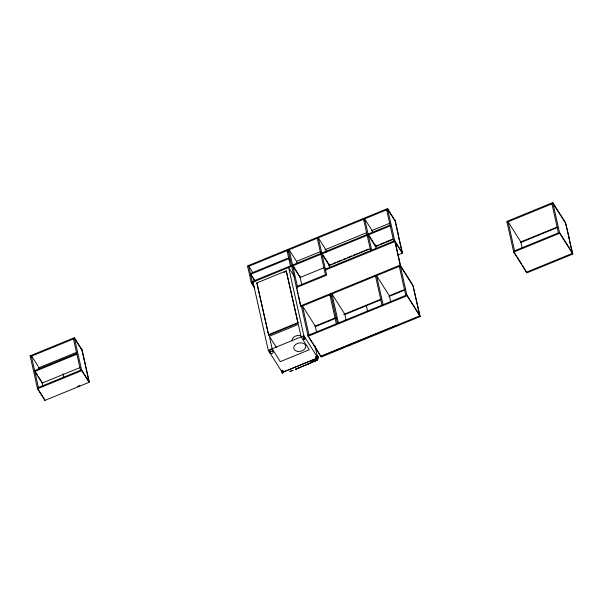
<?xml version="1.0" encoding="UTF-8"?>
<svg xmlns="http://www.w3.org/2000/svg" width="603" height="603" viewBox="0 0 603 603"><rect width="100%" height="100%" fill="white"/><g stroke="black" fill="none" stroke-linecap="round" stroke-linejoin="round"><path stroke-width="0.9" d="M317.691 359.569L309.226 363.519A271.358 186.787 -12.6 0 1 298.477 368.018L295.756 369.096M317.841 359.659L317.329 360.036M314.811 361.167L316.771 360.149M311.367 362.584L317.155 359.968M316.846 360.232L295.787 369.224M306.708 364.747L311.532 362.644M398.281 235.336L398.719 236.037L395.342 220.924L387.525 208.585L247.539 265.908L251.315 282.807L254.76 288.234M81.737 349.341L89.101 382.302L44.893 400.407L37.522 388.769L30.15 355.8L74.357 337.703L82.174 350.034L89.236 381.631L88.792 380.93M247.72 266.73L387.706 209.414L395.086 221.052M30.331 356.629L74.538 338.524L81.918 350.162M250.396 273.506L288.649 257.843M296.344 261.483L320.592 251.549M324.927 249.778L366.503 232.75M371.697 230.625L389.892 223.178M38.577 367.905L76.717 352.288M76.702 353.381L34.62 370.611L37.567 375.27M291.505 265.448L251.134 281.978L254.572 287.412M292.568 265.011L320.683 253.501M321.746 253.064L367.008 234.529M368.071 234.1L390.058 225.092M76.89 354.21L34.801 371.44L42.18 383.078L79.973 367.604M251.315 282.807L291.694 266.27M320.864 254.323L292.749 265.84L300.128 277.47L323.984 267.702M367.197 235.358L321.927 253.893L329.306 265.524L370.219 248.775M390.239 225.921L368.252 234.921L375.631 246.559L393.39 239.285M256.772 282.935L286.244 270.868L298.146 323.178L268.674 335.245L256.772 282.935L257.097 283.44M283.99 272.428L286.561 271.373M328.68 265.335L331.258 264.28M332.969 263.579L335.547 262.524M337.258 261.823L341.554 260.066M343.265 259.358L345.843 258.303M347.554 257.602L351.843 255.845M353.562 255.144L357.85 253.388M359.569 252.687L362.139 251.632M363.858 250.931L368.147 249.175M375.85 246.016L378.375 244.984M380.063 244.29L384.269 242.572M385.958 241.878L392.689 239.12M325.334 269.134L394.709 240.733L402.088 252.371M325.522 269.963L394.89 241.554L402.269 253.192L397.935 254.971M37.522 388.769L81.722 370.664L89.101 382.302M326.494 274.312L296.254 286.689L297.211 288.204M77.335 386.5L79.89 385.46M287.917 249.378L300.55 305.894L400.158 265.101L412.897 285.196L419.748 315.859L320.849 356.358L309.392 337.763M522.816 265.946L526.434 272.179L572.405 253.35L565.554 222.688L552.815 202.593L506.844 221.422L513.696 252.084L526.879 272.873L572.85 254.051L569.285 239.391M301.44 306.422L400.339 265.931L413.078 286.018M507.025 222.243L552.996 203.422L565.735 223.509M268.35 334.74L297.822 322.673L298.146 323.178M269.353 336.278L298.342 324.406L301.138 336.896L309.301 349.77L280.312 361.642L272.149 348.768L269.353 336.278L276.558 347.645M315.045 326.163L335.863 317.638M343.672 314.442L380.983 299.163M389.659 295.613L405.269 289.214M520.63 241.984L557.066 227.067M315.165 326.713L335.969 318.196M344.637 314.645L381.104 299.714M388.92 296.51L404.53 290.118M520.751 242.534L557.187 227.61M253.019 282.046L268.282 350.343L303.882 335.765L318.09 358.25M307.922 335.441L406.829 294.942L419.567 315.037M308.11 336.263L407.01 295.772L420.193 316.56L321.278 357.021L308.11 336.263L301.251 305.6M513.696 252.084L559.667 233.263L572.85 254.051M281.88 370.702L281.918 371.101M320.841 356.328L395.462 325.771L395.907 326.502M283.071 372.059L316.251 358.476M317.856 357.813L317.05 358.144L316.703 357.609L317.517 357.278L314.872 345.436M283.146 372.126L316.266 358.559M295.259 369.285L300.407 367.348M318.271 358.182L317.495 356.154L317.728 356.539A2.043 1.402 -12.6 0 1 317.721 357.195M565.863 224.06L569.42 238.72L568.983 238.019M572.224 252.529L559.486 232.434L513.507 251.263L521.836 264.4M387.631 211.397L386.651 209.844L393.646 241.162M398.583 236.708L402.405 252.514L401.967 251.82M413.206 286.568L420.193 316.56M364.589 220.834L363.601 219.281L370.604 250.599M369.051 235.645L375.45 245.73M322.236 253.84L329.117 264.702M330.828 296.337L329.849 294.792L336.331 323.811M350.313 344.26L350.75 344.954M288.023 252.182L287.036 250.637L290.442 265.878M289.817 260.225L288.837 258.672L250.584 274.335L255.009 281.315M293.548 266.564L299.947 276.649M294.46 276.687L288.618 267.468L303.882 335.765M296.88 288.211L296.442 287.518L326.675 275.134L318.331 237.816L325.71 249.454L326.321 252.19M300.55 305.894L300.987 306.588L298.523 295.568M252.717 272.503L248.783 266.3L252.19 281.548M250.886 274.282L254.82 280.493M268.282 350.343L281.918 371.855M88.92 381.48L81.541 369.843L37.333 387.948L44.223 398.802M31.703 356.139L38.095 366.225M30.15 355.8L31.137 357.353M38.554 376.822L41.999 382.249L42.896 386.289M552.815 202.593L559.667 233.263M551.941 203.852L558.423 232.871M522.243 248.248L520.826 241.901L508.088 221.806L514.57 250.825M394.905 220.223L402.269 253.192M395.334 242.255L400.603 265.802M387.525 208.585L407.01 295.772M399.284 266.36L405.766 295.38M390.744 302.095L389.327 295.749L376.589 275.654L383.071 304.673M372.443 232.276L372.043 230.489L364.664 218.851L371.667 250.17M375.239 244.803L376.038 248.383M375.526 276.091L382.016 305.103M366.345 305.759L367.559 311.201M346.13 320.366L344.705 314.02L331.967 293.925L338.456 322.937M328.974 264.054L329.788 267.702M330.911 294.354L337.394 323.374M317.276 238.253L325.432 274.749M316.658 332.434L315.241 326.08L302.502 305.992L308.985 335.004M296.947 263.225L296.54 261.401L289.161 249.763L297.317 286.259M299.797 276.001L301.839 285.121M318.06 357.858L317.668 356.087L317.909 356.486A2.231 1.538 -12.6 0 1 317.909 357.202M297.294 290.051L298.116 293.729M286.244 270.868L297.822 322.673M257.293 284.352L268.674 335.245M74.357 337.703L81.722 370.664M73.476 338.961L80.478 370.28M63.059 373.732L63.865 377.342M38.592 367.001L39.203 369.76M44.712 399.578L44.893 400.407M31.213 355.371L38.396 387.51M292.048 340.929A6.143 4.229 -12.6 0 1 300.369 335.441M281.985 371.486A0.889 0.618 -12.6 0 1 281.503 370.724A0.889 0.618 -12.6 0 1 282.656 370.257A0.889 0.618 -12.6 0 1 283.139 371.011M315.595 357.421A0.889 0.618 -12.6 0 1 315.753 356.524A0.889 0.618 -12.6 0 1 316.99 356.494A0.889 0.618 -12.6 0 1 316.831 357.391M269.903 351.715A1.681 1.161 -12.6 0 1 270.785 349.77A1.681 1.161 -12.6 0 1 272.865 350.81M270.589 352.009A1.681 1.161 -12.6 0 1 270.212 351.896M303.611 338.034A0.844 0.58 -12.6 0 1 303.271 337.175A0.844 0.58 -12.6 0 1 304.583 337.024A0.844 0.58 -12.6 0 1 304.251 337.959M313.5 360.828L311.336 361.559L313.5 360.828M292.968 370.31L289.945 371.456L292.968 370.31M297.43 351.376A6.143 4.229 -12.6 0 0 305.751 345.888A6.143 4.229 -12.6 0 0 296.028 344.177A6.143 4.229 -12.6 0 0 297.43 351.376M316.311 359.169A0.889 0.618 -12.6 0 0 317.525 358.37A0.889 0.618 -12.6 0 0 316.108 358.122A0.889 0.618 -12.6 0 0 316.311 359.169M270.943 353.599A1.681 1.161 -12.6 0 0 273.219 352.099A1.681 1.161 -12.6 0 0 270.559 351.632A1.681 1.161 -12.6 0 0 270.943 353.599M282.34 373.076A0.889 0.618 -12.6 0 0 283.553 372.277A0.889 0.618 -12.6 0 0 282.136 372.028A0.889 0.618 -12.6 0 0 282.34 373.076M303.972 339.625A0.844 0.58 -12.6 0 0 305.11 338.878A0.844 0.58 -12.6 0 0 303.776 338.645A0.844 0.58 -12.6 0 0 303.972 339.625"/></g></svg>
